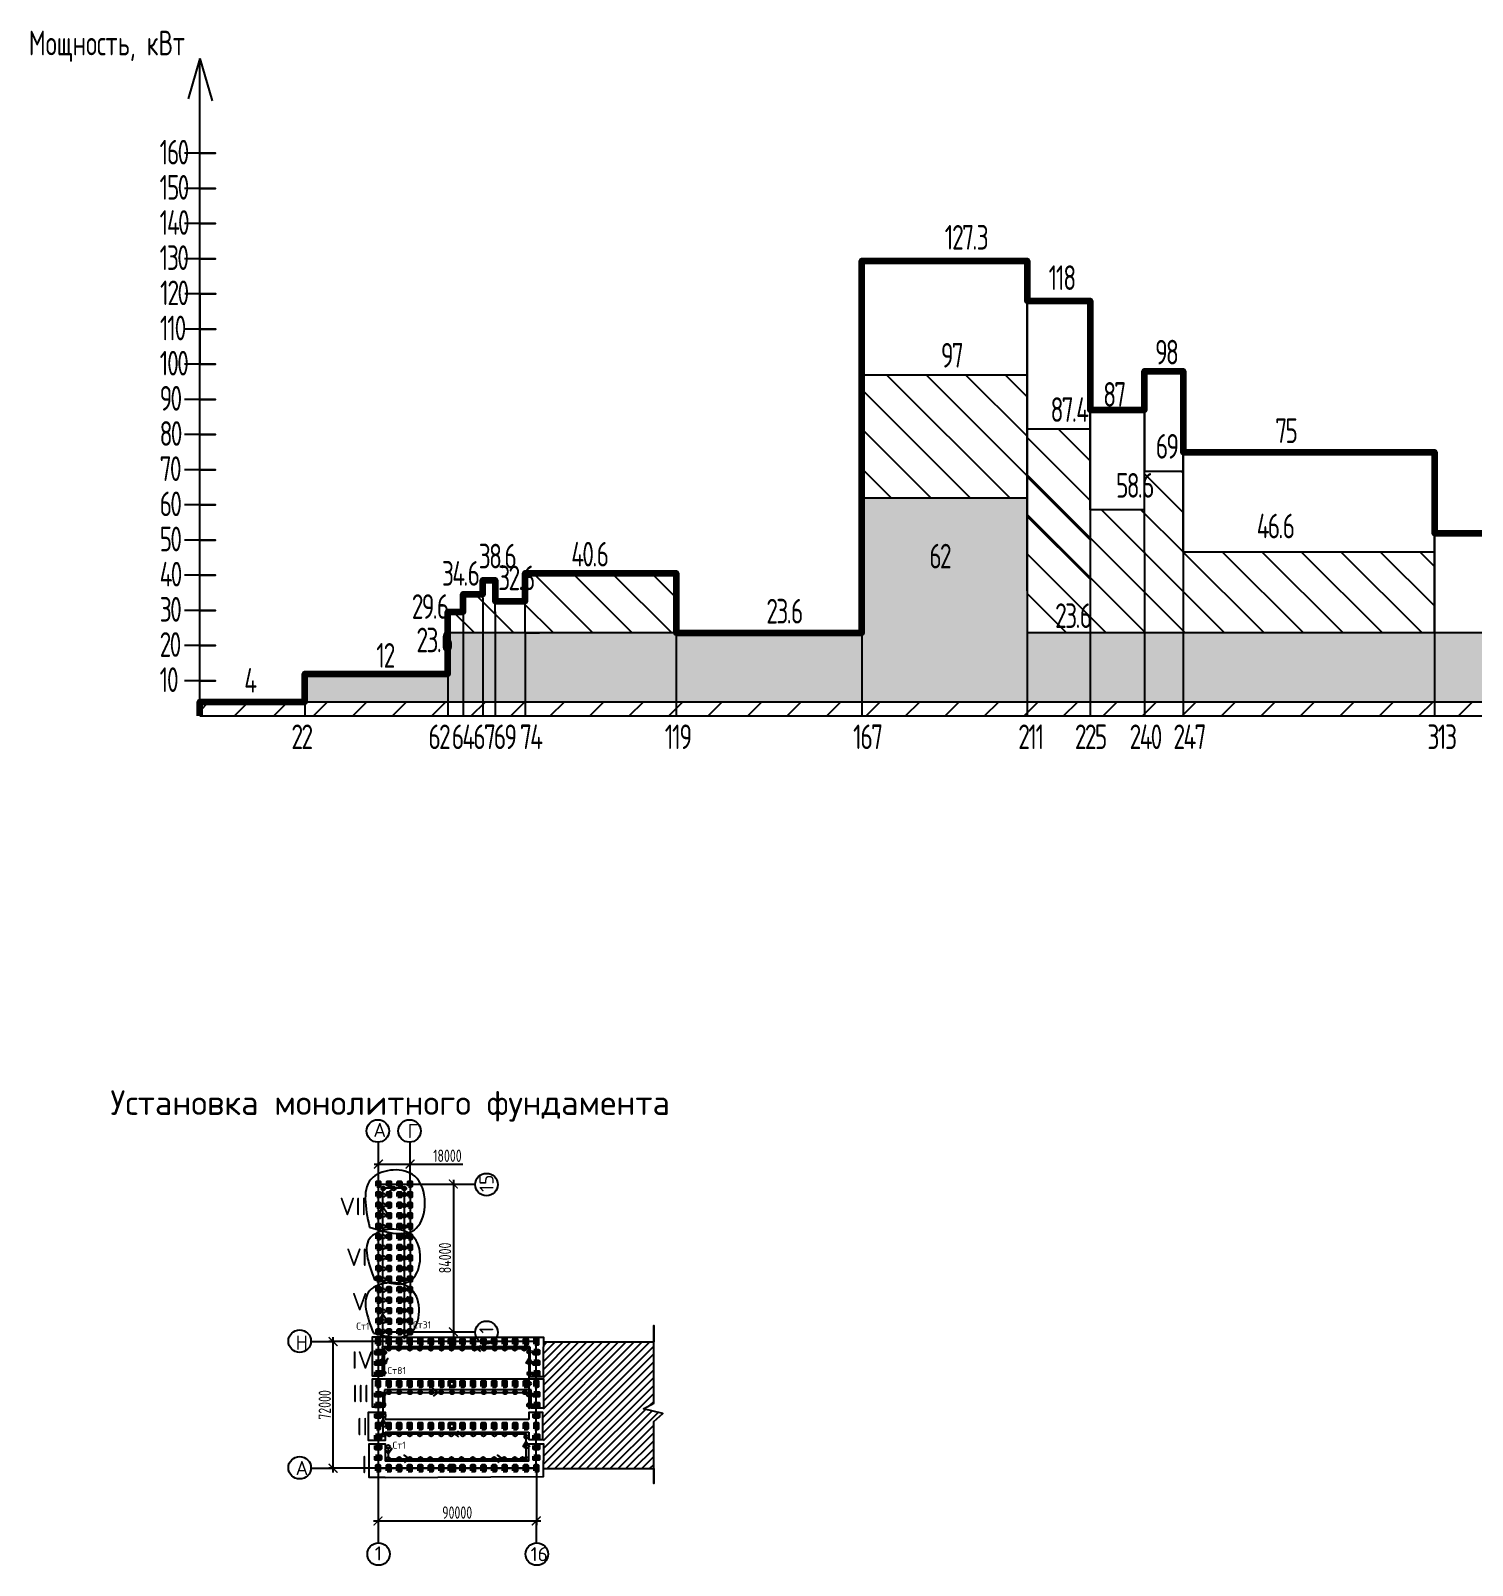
# Paper-space layout 'захватки' of a CAD drawing. Header units: millimetres. Extents: x 42 to 1165, y 6 to 801.
# Drawn here: x 448.1 to 857.9, y 355.8 to 792.1 of the extents above; entities that cross this region are included whole.
import ezdxf

# ---------------------------------------------------------------- set-up
doc = ezdxf.new("R2010")
doc.units = ezdxf.units.MM
doc.header["$LTSCALE"] = 0.5
doc.layers.add('размеры', color=7, linetype='Continuous')
doc.layers.add('тонкие', color=7, linetype='Continuous')
doc.layers.add('ТОЛСТЫЕ', color=1, linetype='Continuous', lineweight=50)
doc.layers.add('ТОНКИЕе', color=7, linetype='Continuous', lineweight=25)
doc.styles.add('Наклонный', font='isocpeur.ttf', dxfattribs={"width": 0.7, "height": 3.5})
doc.styles.add('Наклонный 5', font='isocpeur.ttf', dxfattribs={"height": 7})
doc.dimstyles.new('СТРОИТЕЛЬНЫЙ', dxfattribs={"dimtxt": 3.5, "dimasz": 2.5, "dimexe": 1.25, "dimexo": 0.625, "dimtad": 1, "dimdec": 0, "dimlfac": 500, "dimdsep": 46, "dimtxsty": 'Наклонный', "dimblk1": 'ARCHTICK', "dimblk2": 'ARCHTICK', "dimsah": 1, "dimcen": 0, "dimdle": 1.25, "dimadec": 0, "dimazin": 0, "dimtfac": 0.75, "dimtdec": 0, "dimtmove": 0, "dimatfit": 3, "dimldrblk": 'ARCHTICK', "dimfxl": 1, "dimtolj": 1, "dimtzin": 0, "dimarcsym": 0})

# ---------------------------------------------------------------- blocks, each defined once
blk = doc.blocks.new('_ArchTick')
at = {"color": 0, "linetype": 'ByBlock', "const_width": 0.15}
blk.add_lwpolyline([(-0.5, -0.5), (0.5, 0.5)], dxfattribs=at)
blk = doc.blocks.new('*D772')
at = {"layer": 'Defpoints', "color": 0}
for p in [(546.82, 383.35), (591.82, 383.35), (591.82, 368.37)]:
    blk.add_point(p, dxfattribs=at)
at = {"layer": 'размеры', "color": 0, "lineweight": -2}
for p, q in [((546.82, 382.72), (546.82, 367.12)), ((591.82, 382.72), (591.82, 367.12)), ((545.57, 368.37), (593.07, 368.37))]:
    blk.add_line(p, q, dxfattribs=at)
at = {"layer": 'размеры', "color": 0, "lineweight": -2, "xscale": 2.5, "yscale": 2.5, "zscale": 2.5, "rotation": 180}
blk.add_blockref('_ArchTick', (546.82, 368.37), dxfattribs=at)
at = {"layer": 'размеры', "color": 0, "lineweight": -2, "xscale": 2.5, "yscale": 2.5, "zscale": 2.5}
blk.add_blockref('_ArchTick', (591.82, 368.37), dxfattribs=at)
at = {"layer": 'размеры', "color": 0, "insert": (569.32, 370.75), "char_height": 3.5, "attachment_point": 5, "style": 'Наклонный'}
blk.add_mtext('\\A1;90000', dxfattribs=at)
blk = doc.blocks.new('*D774')
at = {"layer": 'Defpoints', "color": 0}
for p in [(555.92, 469.83), (546.92, 464.15), (555.92, 464.15)]:
    blk.add_point(p, dxfattribs=at)
at = {"layer": 'размеры', "color": 0, "lineweight": -2}
for p, q in [((545.67, 469.83), (555.92, 469.83)), ((546.92, 464.77), (546.92, 471.08)), ((555.92, 464.77), (555.92, 471.08)), ((555.92, 469.83), (570.97, 469.83))]:
    blk.add_line(p, q, dxfattribs=at)
at = {"layer": 'размеры', "color": 0, "lineweight": -2, "xscale": 2.5, "yscale": 2.5, "zscale": 2.5, "rotation": 180}
blk.add_blockref('_ArchTick', (546.92, 469.83), dxfattribs=at)
at = {"layer": 'размеры', "color": 0, "lineweight": -2, "xscale": 2.5, "yscale": 2.5, "zscale": 2.5}
blk.add_blockref('_ArchTick', (555.92, 469.83), dxfattribs=at)
at = {"layer": 'размеры', "color": 0, "insert": (566.54, 472.2), "char_height": 3.5, "attachment_point": 5, "style": 'Наклонный'}
blk.add_mtext('\\A1;18000', dxfattribs=at)
blk = doc.blocks.new('*D776')
at = {"layer": 'Defpoints', "color": 0}
for p in [(555.92, 464.15), (555.92, 422.15), (568.23, 422.15)]:
    blk.add_point(p, dxfattribs=at)
at = {"layer": 'размеры', "color": 0, "lineweight": -2}
for p, q in [((556.54, 464.15), (569.48, 464.15)), ((568.23, 465.4), (568.23, 420.9)), ((556.54, 422.15), (569.48, 422.15))]:
    blk.add_line(p, q, dxfattribs=at)
at = {"layer": 'размеры', "color": 0, "lineweight": -2, "xscale": 2.5, "yscale": 2.5, "zscale": 2.5}
for p, rotation in [((568.23, 464.15), 90), ((568.23, 422.15), 270)]:
    blk.add_blockref('_ArchTick', p, dxfattribs=dict(at, rotation=rotation))
at = {"layer": 'размеры', "color": 0, "insert": (565.86, 443.15), "char_height": 3.5, "attachment_point": 5, "rotation": 90, "style": 'Наклонный'}
blk.add_mtext('\\A1;84000', dxfattribs=at)
blk = doc.blocks.new('*D777')
at = {"layer": 'Defpoints', "color": 0}
for p in [(534.05, 419.35), (591.86, 419.35), (591.86, 383.35)]:
    blk.add_point(p, dxfattribs=at)
at = {"layer": 'размеры', "color": 0, "lineweight": -2}
for p, q in [((591.23, 419.35), (532.8, 419.35)), ((534.05, 382.1), (534.05, 420.6)), ((591.23, 383.35), (532.8, 383.35))]:
    blk.add_line(p, q, dxfattribs=at)
at = {"layer": 'размеры', "color": 0, "lineweight": -2, "xscale": 2.5, "yscale": 2.5, "zscale": 2.5}
for p, rotation in [((534.05, 419.35), 90), ((534.05, 383.35), 270)]:
    blk.add_blockref('_ArchTick', p, dxfattribs=dict(at, rotation=rotation))
at = {"layer": 'размеры', "color": 0, "insert": (531.67, 401.35), "char_height": 3.5, "attachment_point": 5, "rotation": 90, "style": 'Наклонный'}
blk.add_mtext('\\A1;72000', dxfattribs=at)

psp = doc.layouts.new('захватки')

# ---------------------------------------------------------------- hatches: boundary and pattern name
at = {"layer": 'тонкие', "transparency": 33554687}
h = psp.add_hatch(dxfattribs=at)
h.set_pattern_fill('ACAD_ISO07W100')
h.set_pattern_definition([(0, (316.1623, -7.899), (0, 5), [0.5, -3])])
h.paths.add_polyline_path([(879.0402, 609.2615), (879.0402, 620.8615), (731.3389, 620.8615), (731.3389, 659.2615), (684.3402, 659.2615), (684.3402, 620.8615), (566.6887, 620.8615), (566.6887, 609.2615), (525.9887, 609.2615), (525.9887, 601.2615), (1146.1762, 601.2615), (1146.1762, 609.2615)])
h = psp.add_hatch(dxfattribs=at)
h.set_pattern_fill('ANSI31', scale=2.5)
h.set_pattern_definition([(45, (316.162, -7.899), (-5.61266, 5.61266), [])])
h.paths.add_polyline_path([(1146.1762, 601.2615), (496.1389, 601.2615), (496.1389, 597.2615), (1146.1762, 597.2615)])
h = psp.add_hatch(dxfattribs=at)
h.set_pattern_fill('ANSI31', scale=0.5)
h.set_pattern_definition([(45, (204.547, -170.926), (-1.122532, 1.122532), [])])
h.paths.add_polyline_path([(625.1799, 419.2689), (624.9421, 419.2689), (593.8371, 419.2689), (593.8371, 383.2689), (625.1799, 383.2689), (625.1799, 396.6273), (627.7368, 398.881), (622.3307, 400.2773), (625.1799, 401.8266)])

# ---------------------------------------------------------------- linework, layer by layer
at = {"layer": 'ТОЛСТЫЕ', "color": 0, "lineweight": 90}
psp.add_lwpolyline([(496.1389, 597.2615), (496.1389, 601.2615), (525.9887, 601.2615), (525.9887, 609.2615), (566.6887, 609.2615), (566.6887, 626.8615), (571.0402, 626.8615), (571.0402, 631.8615), (576.5887, 631.8615), (576.5887, 635.8615), (580.1389, 635.8615), (580.1389, 630.8615), (580.1389, 629.8615), (588.6887, 629.8615), (588.6402, 637.8615), (631.5402, 637.8615), (631.5402, 620.8615), (684.3402, 620.8615), (684.3402, 726.6615), (731.3389, 726.6615), (731.3389, 715.2615), (749.2402, 715.2615), (749.2402, 684.2615), (764.6955, 684.2615), (764.6955, 695.2615), (775.6955, 695.2615), (775.6955, 672.2615), (847.1402, 672.2615), (847.1402, 649.2615), (879.0402, 649.2615)], dxfattribs=at)
at = {"layer": 'ТОЛСТЫЕ', "color": 0}
for points in [[(546.4694, 463.5987), (546.4694, 464.6987), (547.3694, 464.6987), (547.3694, 463.5987), (546.4694, 463.5987)], [(549.4694, 463.5987), (549.4694, 464.6987), (550.3694, 464.6987), (550.3694, 463.5987), (549.4694, 463.5987)], [(552.4694, 463.5987), (552.4694, 464.6987), (553.3694, 464.6987), (553.3694, 463.5987), (552.4694, 463.5987)], [(555.4694, 463.5987), (555.4694, 464.6987), (556.3694, 464.6987), (556.3694, 463.5987), (555.4694, 463.5987)], [(546.4694, 460.5987), (546.4694, 461.6987), (547.3694, 461.6987), (547.3694, 460.5987), (546.4694, 460.5987)], [(546.4694, 457.5987), (546.4694, 458.6987), (547.3694, 458.6987), (547.3694, 457.5987), (546.4694, 457.5987)], [(549.4694, 460.5987), (549.4694, 461.6987), (550.3694, 461.6987), (550.3694, 460.5987), (549.4694, 460.5987)], [(549.4694, 457.5987), (549.4694, 458.6987), (550.3694, 458.6987), (550.3694, 457.5987), (549.4694, 457.5987)], [(552.4694, 460.5987), (552.4694, 461.6987), (553.3694, 461.6987), (553.3694, 460.5987), (552.4694, 460.5987)], [(552.4694, 457.5987), (552.4694, 458.6987), (553.3694, 458.6987), (553.3694, 457.5987), (552.4694, 457.5987)], [(555.4694, 460.5987), (555.4694, 461.6987), (556.3694, 461.6987), (556.3694, 460.5987), (555.4694, 460.5987)], [(555.4694, 457.5987), (555.4694, 458.6987), (556.3694, 458.6987), (556.3694, 457.5987), (555.4694, 457.5987)], [(546.4694, 454.5987), (546.4694, 455.6987), (547.3694, 455.6987), (547.3694, 454.5987), (546.4694, 454.5987)], [(549.4694, 454.5987), (549.4694, 455.6987), (550.3694, 455.6987), (550.3694, 454.5987), (549.4694, 454.5987)], [(552.4694, 454.5987), (552.4694, 455.6987), (553.3694, 455.6987), (553.3694, 454.5987), (552.4694, 454.5987)], [(555.4694, 454.5987), (555.4694, 455.6987), (556.3694, 455.6987), (556.3694, 454.5987), (555.4694, 454.5987)], [(546.4694, 451.5987), (546.4694, 452.6987), (547.3694, 452.6987), (547.3694, 451.5987), (546.4694, 451.5987)], [(546.4694, 448.5987), (546.4694, 449.6987), (547.3694, 449.6987), (547.3694, 448.5987), (546.4694, 448.5987)], [(549.4694, 451.5987), (549.4694, 452.6987), (550.3694, 452.6987), (550.3694, 451.5987), (549.4694, 451.5987)], [(549.4694, 448.5987), (549.4694, 449.6987), (550.3694, 449.6987), (550.3694, 448.5987), (549.4694, 448.5987)], [(552.4694, 451.5987), (552.4694, 452.6987), (553.3694, 452.6987), (553.3694, 451.5987), (552.4694, 451.5987)], [(552.4694, 448.5987), (552.4694, 449.6987), (553.3694, 449.6987), (553.3694, 448.5987), (552.4694, 448.5987)], [(555.4694, 451.5987), (555.4694, 452.6987), (556.3694, 452.6987), (556.3694, 451.5987), (555.4694, 451.5987)], [(555.4694, 448.5987), (555.4694, 449.6987), (556.3694, 449.6987), (556.3694, 448.5987), (555.4694, 448.5987)], [(546.4694, 445.5987), (546.4694, 446.6987), (547.3694, 446.6987), (547.3694, 445.5987), (546.4694, 445.5987)], [(549.4694, 445.5987), (549.4694, 446.6987), (550.3694, 446.6987), (550.3694, 445.5987), (549.4694, 445.5987)], [(552.4694, 445.5987), (552.4694, 446.6987), (553.3694, 446.6987), (553.3694, 445.5987), (552.4694, 445.5987)], [(555.4694, 445.5987), (555.4694, 446.6987), (556.3694, 446.6987), (556.3694, 445.5987), (555.4694, 445.5987)], [(546.4694, 442.5987), (546.4694, 443.6987), (547.3694, 443.6987), (547.3694, 442.5987), (546.4694, 442.5987)], [(549.4694, 442.5987), (549.4694, 443.6987), (550.3694, 443.6987), (550.3694, 442.5987), (549.4694, 442.5987)], [(552.4694, 442.5987), (552.4694, 443.6987), (553.3694, 443.6987), (553.3694, 442.5987), (552.4694, 442.5987)], [(555.4694, 442.5987), (555.4694, 443.6987), (556.3694, 443.6987), (556.3694, 442.5987), (555.4694, 442.5987)], [(546.4694, 439.5987), (546.4694, 440.6987), (547.3694, 440.6987), (547.3694, 439.5987), (546.4694, 439.5987)], [(546.4694, 436.5987), (546.4694, 437.6987), (547.3694, 437.6987), (547.3694, 436.5987), (546.4694, 436.5987)], [(549.4694, 439.5987), (549.4694, 440.6987), (550.3694, 440.6987), (550.3694, 439.5987), (549.4694, 439.5987)], [(549.4694, 436.5987), (549.4694, 437.6987), (550.3694, 437.6987), (550.3694, 436.5987), (549.4694, 436.5987)], [(552.4694, 439.5987), (552.4694, 440.6987), (553.3694, 440.6987), (553.3694, 439.5987), (552.4694, 439.5987)], [(552.4694, 436.5987), (552.4694, 437.6987), (553.3694, 437.6987), (553.3694, 436.5987), (552.4694, 436.5987)], [(555.4694, 439.5987), (555.4694, 440.6987), (556.3694, 440.6987), (556.3694, 439.5987), (555.4694, 439.5987)], [(555.4694, 436.5987), (555.4694, 437.6987), (556.3694, 437.6987), (556.3694, 436.5987), (555.4694, 436.5987)], [(546.4694, 433.5987), (546.4694, 434.6987), (547.3694, 434.6987), (547.3694, 433.5987), (546.4694, 433.5987)], [(549.4694, 433.5987), (549.4694, 434.6987), (550.3694, 434.6987), (550.3694, 433.5987), (549.4694, 433.5987)], [(552.4694, 433.5987), (552.4694, 434.6987), (553.3694, 434.6987), (553.3694, 433.5987), (552.4694, 433.5987)], [(555.4694, 433.5987), (555.4694, 434.6987), (556.3694, 434.6987), (556.3694, 433.5987), (555.4694, 433.5987)], [(546.4694, 430.5987), (546.4694, 431.6987), (547.3694, 431.6987), (547.3694, 430.5987), (546.4694, 430.5987)], [(546.4694, 427.5987), (546.4694, 428.6987), (547.3694, 428.6987), (547.3694, 427.5987), (546.4694, 427.5987)], [(549.4694, 430.5987), (549.4694, 431.6987), (550.3694, 431.6987), (550.3694, 430.5987), (549.4694, 430.5987)], [(549.4694, 427.5987), (549.4694, 428.6987), (550.3694, 428.6987), (550.3694, 427.5987), (549.4694, 427.5987)], [(552.4694, 430.5987), (552.4694, 431.6987), (553.3694, 431.6987), (553.3694, 430.5987), (552.4694, 430.5987)], [(552.4694, 427.5987), (552.4694, 428.6987), (553.3694, 428.6987), (553.3694, 427.5987), (552.4694, 427.5987)], [(555.4694, 430.5987), (555.4694, 431.6987), (556.3694, 431.6987), (556.3694, 430.5987), (555.4694, 430.5987)], [(555.4694, 427.5987), (555.4694, 428.6987), (556.3694, 428.6987), (556.3694, 427.5987), (555.4694, 427.5987)], [(546.4694, 424.5987), (546.4694, 425.6987), (547.3694, 425.6987), (547.3694, 424.5987), (546.4694, 424.5987)], [(546.4694, 424.5987), (546.4694, 425.6987), (547.3694, 425.6987), (547.3694, 424.5987), (546.4694, 424.5987)], [(549.4694, 424.5987), (549.4694, 425.6987), (550.3694, 425.6987), (550.3694, 424.5987), (549.4694, 424.5987)], [(549.4694, 424.5987), (549.4694, 425.6987), (550.3694, 425.6987), (550.3694, 424.5987), (549.4694, 424.5987)], [(552.4694, 424.5987), (552.4694, 425.6987), (553.3694, 425.6987), (553.3694, 424.5987), (552.4694, 424.5987)], [(552.4694, 424.5987), (552.4694, 425.6987), (553.3694, 425.6987), (553.3694, 424.5987), (552.4694, 424.5987)], [(555.4694, 424.5987), (555.4694, 425.6987), (556.3694, 425.6987), (556.3694, 424.5987), (555.4694, 424.5987)], [(555.4694, 424.5987), (555.4694, 425.6987), (556.3694, 425.6987), (556.3694, 424.5987), (555.4694, 424.5987)], [(546.3694, 418.5957), (546.3694, 420.0957), (547.2694, 420.0957), (547.2694, 418.5957), (546.3694, 418.5957)], [(546.4694, 421.5987), (546.4694, 422.6987), (547.3694, 422.6987), (547.3694, 421.5987), (546.4694, 421.5987)], [(549.3694, 418.5957), (549.3694, 420.0957), (550.2694, 420.0957), (550.2694, 418.5957), (549.3694, 418.5957)], [(549.4694, 421.5987), (549.4694, 422.6987), (550.3694, 422.6987), (550.3694, 421.5987), (549.4694, 421.5987)], [(552.3694, 418.5957), (552.3694, 420.0957), (553.2694, 420.0957), (553.2694, 418.5957), (552.3694, 418.5957)], [(552.4694, 421.5987), (552.4694, 422.6987), (553.3694, 422.6987), (553.3694, 421.5987), (552.4694, 421.5987)], [(555.3694, 418.5957), (555.3694, 420.0957), (556.2694, 420.0957), (556.2694, 418.5957), (555.3694, 418.5957)], [(555.4694, 421.5987), (555.4694, 422.6987), (556.3694, 422.6987), (556.3694, 421.5987), (555.4694, 421.5987)], [(558.3694, 418.5957), (558.3694, 420.0957), (559.2694, 420.0957), (559.2694, 418.5957), (558.3694, 418.5957)], [(561.3694, 418.5957), (561.3694, 420.0957), (562.2694, 420.0957), (562.2694, 418.5957), (561.3694, 418.5957)], [(564.3694, 418.5957), (564.3694, 420.0957), (565.2694, 420.0957), (565.2694, 418.5957), (564.3694, 418.5957)], [(567.0694, 418.5957), (567.0694, 420.0957), (568.5694, 420.0957), (568.5694, 418.5957), (567.0694, 418.5957)], [(570.3694, 418.5957), (570.3694, 420.0957), (571.2694, 420.0957), (571.2694, 418.5957), (570.3694, 418.5957)], [(573.3694, 418.5957), (573.3694, 420.0957), (574.2694, 420.0957), (574.2694, 418.5957), (573.3694, 418.5957)], [(576.3694, 418.5957), (576.3694, 420.0957), (577.2694, 420.0957), (577.2694, 418.5957), (576.3694, 418.5957)], [(579.3694, 418.5957), (579.3694, 420.0957), (580.2694, 420.0957), (580.2694, 418.5957), (579.3694, 418.5957)], [(582.3694, 418.5957), (582.3694, 420.0957), (583.2694, 420.0957), (583.2694, 418.5957), (582.3694, 418.5957)], [(585.3694, 418.5957), (585.3694, 420.0957), (586.2694, 420.0957), (586.2694, 418.5957), (585.3694, 418.5957)], [(588.3694, 418.5957), (588.3694, 420.0957), (589.2694, 420.0957), (589.2694, 418.5957), (588.3694, 418.5957)], [(591.3694, 418.5957), (591.3694, 420.0957), (592.2694, 420.0957), (592.2694, 418.5957), (591.3694, 418.5957)], [(546.0694, 416.7957), (547.5694, 416.7957), (547.5694, 415.8957), (546.0694, 415.8957), (546.0694, 416.7957)], [(591.0694, 416.7957), (592.5694, 416.7957), (592.5694, 415.8957), (591.0694, 415.8957), (591.0694, 416.7957)], [(546.0694, 413.7957), (547.5694, 413.7957), (547.5694, 412.8957), (546.0694, 412.8957), (546.0694, 413.7957)], [(546.0694, 410.7957), (547.5694, 410.7957), (547.5694, 409.8957), (546.0694, 409.8957), (546.0694, 410.7957)], [(591.0694, 413.7957), (592.5694, 413.7957), (592.5694, 412.8957), (591.0694, 412.8957), (591.0694, 413.7957)], [(591.0694, 410.7957), (592.5694, 410.7957), (592.5694, 409.8957), (591.0694, 409.8957), (591.0694, 410.7957)], [(546.3694, 406.5957), (546.3694, 408.0957), (547.2694, 408.0957), (547.2694, 406.5957), (546.3694, 406.5957)], [(549.3694, 406.5957), (549.3694, 408.0957), (550.2694, 408.0957), (550.2694, 406.5957), (549.3694, 406.5957)], [(552.3694, 406.5957), (552.3694, 408.0957), (553.2694, 408.0957), (553.2694, 406.5957), (552.3694, 406.5957)], [(555.3694, 406.5957), (555.3694, 408.0957), (556.2694, 408.0957), (556.2694, 406.5957), (555.3694, 406.5957)], [(558.3694, 406.5957), (558.3694, 408.0957), (559.2694, 408.0957), (559.2694, 406.5957), (558.3694, 406.5957)], [(561.3694, 406.5957), (561.3694, 408.0957), (562.2694, 408.0957), (562.2694, 406.5957), (561.3694, 406.5957)], [(564.3694, 406.5957), (564.3694, 408.0957), (565.2694, 408.0957), (565.2694, 406.5957), (564.3694, 406.5957)], [(567.0694, 406.5957), (567.0694, 408.0957), (568.5694, 408.0957), (568.5694, 406.5957), (567.0694, 406.5957)], [(570.3694, 406.5957), (570.3694, 408.0957), (571.2694, 408.0957), (571.2694, 406.5957), (570.3694, 406.5957)], [(573.3694, 406.5957), (573.3694, 408.0957), (574.2694, 408.0957), (574.2694, 406.5957), (573.3694, 406.5957)], [(576.3694, 406.5957), (576.3694, 408.0957), (577.2694, 408.0957), (577.2694, 406.5957), (576.3694, 406.5957)], [(579.3694, 406.5957), (579.3694, 408.0957), (580.2694, 408.0957), (580.2694, 406.5957), (579.3694, 406.5957)], [(582.3694, 406.5957), (582.3694, 408.0957), (583.2694, 408.0957), (583.2694, 406.5957), (582.3694, 406.5957)], [(585.3694, 406.5957), (585.3694, 408.0957), (586.2694, 408.0957), (586.2694, 406.5957), (585.3694, 406.5957)], [(588.3694, 406.5957), (588.3694, 408.0957), (589.2694, 408.0957), (589.2694, 406.5957), (588.3694, 406.5957)], [(591.3694, 406.5957), (591.3694, 408.0957), (592.2694, 408.0957), (592.2694, 406.5957), (591.3694, 406.5957)], [(546.0694, 404.7957), (547.5694, 404.7957), (547.5694, 403.8957), (546.0694, 403.8957), (546.0694, 404.7957)], [(546.0694, 401.7957), (547.5694, 401.7957), (547.5694, 400.8957), (546.0694, 400.8957), (546.0694, 401.7957)], [(591.0694, 404.7957), (592.5694, 404.7957), (592.5694, 403.8957), (591.0694, 403.8957), (591.0694, 404.7957)], [(591.0694, 401.7957), (592.5694, 401.7957), (592.5694, 400.8957), (591.0694, 400.8957), (591.0694, 401.7957)], [(546.0694, 398.7957), (547.5694, 398.7957), (547.5694, 397.8957), (546.0694, 397.8957), (546.0694, 398.7957)], [(591.0694, 398.7957), (592.5694, 398.7957), (592.5694, 397.8957), (591.0694, 397.8957), (591.0694, 398.7957)], [(546.0694, 392.7957), (547.5694, 392.7957), (547.5694, 391.8957), (546.0694, 391.8957), (546.0694, 392.7957)], [(546.3694, 394.5957), (546.3694, 396.0957), (547.2694, 396.0957), (547.2694, 394.5957), (546.3694, 394.5957)], [(549.3694, 394.5957), (549.3694, 396.0957), (550.2694, 396.0957), (550.2694, 394.5957), (549.3694, 394.5957)], [(552.3694, 394.5957), (552.3694, 396.0957), (553.2694, 396.0957), (553.2694, 394.5957), (552.3694, 394.5957)], [(555.3694, 394.5957), (555.3694, 396.0957), (556.2694, 396.0957), (556.2694, 394.5957), (555.3694, 394.5957)], [(558.3694, 394.5957), (558.3694, 396.0957), (559.2694, 396.0957), (559.2694, 394.5957), (558.3694, 394.5957)], [(561.3694, 394.5957), (561.3694, 396.0957), (562.2694, 396.0957), (562.2694, 394.5957), (561.3694, 394.5957)], [(564.3694, 394.5957), (564.3694, 396.0957), (565.2694, 396.0957), (565.2694, 394.5957), (564.3694, 394.5957)], [(567.0694, 394.5957), (567.0694, 396.0957), (568.5694, 396.0957), (568.5694, 394.5957), (567.0694, 394.5957)], [(570.3694, 394.5957), (570.3694, 396.0957), (571.2694, 396.0957), (571.2694, 394.5957), (570.3694, 394.5957)], [(573.3694, 394.5957), (573.3694, 396.0957), (574.2694, 396.0957), (574.2694, 394.5957), (573.3694, 394.5957)], [(576.3694, 394.5957), (576.3694, 396.0957), (577.2694, 396.0957), (577.2694, 394.5957), (576.3694, 394.5957)], [(579.3694, 394.5957), (579.3694, 396.0957), (580.2694, 396.0957), (580.2694, 394.5957), (579.3694, 394.5957)], [(582.3694, 394.5957), (582.3694, 396.0957), (583.2694, 396.0957), (583.2694, 394.5957), (582.3694, 394.5957)], [(585.3694, 394.5957), (585.3694, 396.0957), (586.2694, 396.0957), (586.2694, 394.5957), (585.3694, 394.5957)], [(588.3694, 394.5957), (588.3694, 396.0957), (589.2694, 396.0957), (589.2694, 394.5957), (588.3694, 394.5957)], [(591.0694, 392.7957), (592.5694, 392.7957), (592.5694, 391.8957), (591.0694, 391.8957), (591.0694, 392.7957)], [(591.3694, 394.5957), (591.3694, 396.0957), (592.2694, 396.0957), (592.2694, 394.5957), (591.3694, 394.5957)], [(546.0694, 389.7957), (547.5694, 389.7957), (547.5694, 388.8957), (546.0694, 388.8957), (546.0694, 389.7957)], [(591.0694, 389.7957), (592.5694, 389.7957), (592.5694, 388.8957), (591.0694, 388.8957), (591.0694, 389.7957)], [(546.0694, 386.7957), (547.5694, 386.7957), (547.5694, 385.8957), (546.0694, 385.8957), (546.0694, 386.7957)], [(546.3694, 382.5957), (546.3694, 384.0957), (547.2694, 384.0957), (547.2694, 382.5957), (546.3694, 382.5957)], [(549.3694, 382.5957), (549.3694, 384.0957), (550.2694, 384.0957), (550.2694, 382.5957), (549.3694, 382.5957)], [(552.3694, 382.5957), (552.3694, 384.0957), (553.2694, 384.0957), (553.2694, 382.5957), (552.3694, 382.5957)], [(555.3694, 382.5957), (555.3694, 384.0957), (556.2694, 384.0957), (556.2694, 382.5957), (555.3694, 382.5957)], [(558.3694, 382.5957), (558.3694, 384.0957), (559.2694, 384.0957), (559.2694, 382.5957), (558.3694, 382.5957)], [(561.3694, 382.5957), (561.3694, 384.0957), (562.2694, 384.0957), (562.2694, 382.5957), (561.3694, 382.5957)], [(564.3694, 382.5957), (564.3694, 384.0957), (565.2694, 384.0957), (565.2694, 382.5957), (564.3694, 382.5957)], [(567.0694, 382.5957), (567.0694, 384.0957), (568.5694, 384.0957), (568.5694, 382.5957), (567.0694, 382.5957)], [(570.3694, 382.5957), (570.3694, 384.0957), (571.2694, 384.0957), (571.2694, 382.5957), (570.3694, 382.5957)], [(573.3694, 382.5957), (573.3694, 384.0957), (574.2694, 384.0957), (574.2694, 382.5957), (573.3694, 382.5957)], [(576.3694, 382.5957), (576.3694, 384.0957), (577.2694, 384.0957), (577.2694, 382.5957), (576.3694, 382.5957)], [(579.3694, 382.5957), (579.3694, 384.0957), (580.2694, 384.0957), (580.2694, 382.5957), (579.3694, 382.5957)], [(582.3694, 382.5957), (582.3694, 384.0957), (583.2694, 384.0957), (583.2694, 382.5957), (582.3694, 382.5957)], [(585.3694, 382.5957), (585.3694, 384.0957), (586.2694, 384.0957), (586.2694, 382.5957), (585.3694, 382.5957)], [(588.3694, 382.5957), (588.3694, 384.0957), (589.2694, 384.0957), (589.2694, 382.5957), (588.3694, 382.5957)], [(591.0694, 386.7957), (592.5694, 386.7957), (592.5694, 385.8957), (591.0694, 385.8957), (591.0694, 386.7957)], [(591.3694, 382.5957), (591.3694, 384.0957), (592.2694, 384.0957), (592.2694, 382.5957), (591.3694, 382.5957)]]:
    psp.add_lwpolyline(points, dxfattribs=at)
at = {"layer": 'тонкие', "color": 7, "linetype": 'Continuous', "transparency": 33554687}
for p, q in [((726.3872, 659.2615), (691.3872, 694.2615)), ((731.3389, 665.5351), (702.6125, 694.2615)), ((731.3389, 676.7604), (713.8378, 694.2615)), ((731.3389, 687.9857), (725.0631, 694.2615)), ((715.1618, 659.2615), (684.3402, 690.0831)), ((703.9365, 659.2615), (684.3402, 678.8578)), ((749.2402, 658.5552), (731.3389, 676.4565)), ((749.2402, 669.7806), (740.1593, 678.8615)), ((692.7112, 659.2615), (684.3402, 667.6325)), ((776.258, 620.8615), (731.3389, 665.7806)), ((749.2402, 647.3299), (731.3389, 665.2312)), ((775.6955, 655.1), (764.6955, 666.1)), ((775.6955, 666.3253), (775.1593, 666.8615)), ((765.0327, 620.8615), (731.3389, 654.5553)), ((787.4833, 620.8615), (752.4833, 655.8615)), ((775.6955, 643.8746), (763.7086, 655.8615)), ((749.2402, 636.1046), (731.3389, 654.0059)), ((753.8074, 620.8615), (731.3389, 643.3299)), ((798.7086, 620.8615), (775.7086, 643.8615)), ((809.934, 620.8615), (786.934, 643.8615)), ((821.1593, 620.8615), (798.1593, 643.8615)), ((832.3846, 620.8615), (809.3846, 643.8615)), ((843.6099, 620.8615), (820.6099, 643.8615)), ((847.1402, 628.5565), (831.8352, 643.8615)), ((847.1402, 639.7818), (843.0606, 643.8615)), ((607.8782, 620.8615), (590.8782, 637.8615)), ((619.1035, 620.8615), (602.1035, 637.8615)), ((630.3288, 620.8615), (613.3288, 637.8615)), ((631.5402, 630.8754), (624.5541, 637.8615)), ((580.1389, 626.1501), (574.4275, 631.8615)), ((588.6402, 628.8742), (587.6529, 629.8615)), ((596.6529, 620.8615), (588.6887, 628.8257)), ((742.582, 620.8615), (731.3389, 632.1046)), ((574.2022, 620.8615), (568.2022, 626.8615)), ((585.4275, 620.8615), (580.1389, 626.1501)), ((731.3567, 620.8615), (731.3389, 620.8793))]:
    psp.add_line(p, q, dxfattribs=at)
at = {"layer": 'ТОНКИЕе'}
for p, q in [((684.3402, 722.6615), (684.3402, 726.6615)), ((684.3402, 726.6615), (731.3389, 726.6615)), ((731.3389, 726.6615), (731.3389, 722.6615)), ((684.3402, 694.2615), (684.3402, 722.6615)), ((731.3389, 722.6615), (731.3389, 694.2615)), ((684.3402, 671.2615), (684.3402, 694.2615)), ((684.3402, 694.2615), (731.3389, 694.2615)), ((731.3389, 694.2615), (731.3389, 671.2615)), ((684.3402, 659.2615), (684.3402, 671.2615)), ((731.3389, 671.2615), (731.3389, 659.2615)), ((684.3402, 636.2615), (684.3402, 659.2615)), ((731.3389, 659.2615), (731.3389, 636.2615))]:
    psp.add_line(p, q, dxfattribs=at)
for points in [[(496.1389, 784.2253), (492.8326, 772.6873)], [(496.1389, 597.2615), (496.1389, 784.2253)], [(496.1389, 784.2253), (499.6556, 772.1463)], [(496.1389, 747.2615), (496.1389, 757.2615), (500.6082, 757.2615), (491.7635, 757.2615)], [(496.1389, 737.2615), (496.1389, 747.2615), (500.6082, 747.2615), (491.7635, 747.2615)], [(496.1389, 727.2615), (496.1389, 737.2615), (500.6082, 737.2615), (491.7635, 737.2615)], [(496.1389, 717.2615), (496.1389, 727.2615), (500.6082, 727.2615), (491.7635, 727.2615)], [(496.2797, 707.2615), (496.2797, 717.2615), (500.7491, 717.2615), (491.9043, 717.2615)], [(731.3389, 707.2615), (731.3389, 715.2615), (749.2402, 715.2615), (749.2402, 715.2615), (749.2402, 707.2615)], [(496.2328, 697.2615), (496.2328, 707.2615), (500.7021, 707.2615), (491.8573, 707.2615)], [(731.3389, 678.8615), (731.3389, 707.2615)], [(749.2402, 707.2615), (749.2402, 707.2615), (749.2402, 678.8615)], [(775.6955, 643.8615), (775.6955, 672.2615), (847.1402, 672.2615), (847.1402, 643.8615), (847.1402, 620.8615), (847.1402, 649.2615), (879.0402, 649.7615), (879.0402, 672.7615), (879.0402, 701.1615)], [(496.1859, 687.2615), (496.1859, 697.2615), (500.6552, 697.2615), (491.8104, 697.2615)], [(749.2402, 655.8615), (749.2402, 684.2615), (764.6955, 684.2615), (764.6955, 666.8615), (764.6955, 695.2615), (775.6955, 695.2615), (775.6955, 666.8615)], [(496.1389, 677.2615), (496.1389, 687.2615), (500.6082, 687.2615), (491.7635, 687.2615)], [(496.1389, 667.2615), (496.1389, 677.2615), (500.6082, 677.2615), (491.7635, 677.2615)], [(731.3389, 655.8615), (731.3389, 678.8615), (749.2402, 678.8615)], [(749.2402, 678.8615), (749.2402, 655.8615)], [(496.1389, 657.2615), (496.1389, 667.2615), (500.6082, 667.2615), (491.7635, 667.2615)], [(764.6955, 643.8615), (764.6955, 666.8615), (769.0955, 666.8615), (775.6955, 666.8615), (775.6955, 643.8615)], [(684.3402, 620.8615), (684.3402, 659.2615), (731.3389, 659.2615)], [(684.3402, 620.8615), (684.3402, 659.2615), (731.3389, 659.2615)], [(731.3389, 659.2615), (731.3389, 620.8615)], [(496.1389, 647.2615), (496.1389, 657.2615), (500.6082, 657.2615), (491.7635, 657.2615)], [(731.3389, 632.8615), (731.3389, 655.8615)], [(764.6955, 643.8615), (764.6955, 655.8615), (749.2402, 655.8615)], [(749.2402, 655.8615), (749.2402, 655.8615), (749.2402, 632.8615)], [(749.2402, 655.8615), (749.2402, 597.2615)], [(496.1389, 637.2615), (496.1389, 647.2615), (500.6082, 647.2615), (491.7635, 647.2615)], [(764.6955, 643.8615), (764.6955, 597.2615)], [(775.6955, 643.8746), (775.6955, 597.2615)], [(847.1402, 620.8615), (847.1402, 643.8615), (775.6955, 643.8615)], [(496.1389, 627.2615), (496.1389, 637.2615), (500.6082, 637.2615), (491.7635, 637.2615)], [(588.6402, 620.8615), (588.6402, 637.8615), (631.5402, 637.8615), (631.5402, 637.8615), (631.5402, 620.8615)], [(571.0402, 626.8615), (571.0402, 631.8615), (576.5887, 631.8615), (576.5887, 635.8615)], [(576.5887, 630.8615), (576.5887, 635.8615), (580.1389, 635.8615)], [(580.1389, 635.8615), (580.1389, 631.8615)], [(576.5887, 630.8615), (576.5887, 626.8615)], [(588.6887, 624.8615), (588.6887, 629.8615), (580.1389, 629.8615), (580.1389, 631.8615)], [(580.1389, 626.8615), (580.1389, 630.8615)], [(496.1859, 617.2615), (496.1859, 627.2615), (500.6552, 627.2615), (491.8104, 627.2615)], [(566.6887, 620.8615), (566.6887, 626.8615), (571.0402, 626.8615)], [(571.0402, 626.8615), (571.0402, 597.2615)], [(576.5887, 626.8615), (576.5887, 597.2615)], [(580.1389, 626.8615), (580.1389, 626.8615), (580.1389, 620.8615)], [(588.6887, 620.8615), (592.6887, 620.8615), (588.6887, 620.8615), (588.6887, 624.8615), (588.6402, 624.8615)], [(684.3402, 620.8615), (566.6887, 620.8615)], [(566.6887, 620.8615), (566.6887, 609.2615)], [(580.1389, 620.8615), (580.1389, 597.2615)], [(588.6887, 620.8615), (588.6887, 597.2615)], [(631.5402, 620.8615), (631.5402, 597.2615)], [(684.3402, 620.8615), (684.3402, 597.2615)], [(879.0402, 609.2615), (879.0402, 620.8615), (731.3389, 620.8615)], [(731.3567, 620.8615), (731.3567, 597.2615)], [(847.1402, 620.8615), (847.1402, 597.2615)], [(496.1389, 607.2615), (496.1389, 617.2615), (500.6082, 617.2615), (491.7635, 617.2615)], [(496.1389, 597.2615), (496.1389, 607.2615), (500.6082, 607.2615), (491.7635, 607.2615)], [(525.9887, 601.2615), (525.9887, 609.2615), (566.6887, 609.2615)], [(566.6887, 609.2615), (566.6887, 597.2615)], [(496.1389, 597.2615), (496.1389, 601.2615), (1146.1762, 601.2615)], [(525.9887, 601.2615), (525.9887, 597.2615)], [(496.1389, 597.2615), (1151.3389, 597.2615)]]:
    psp.add_lwpolyline(points, dxfattribs=at)
at = {"layer": 'ТОНКИЕе', "color": 0}
for points in [[(546.9194, 469.8263), (546.9194, 476.051)], [(555.9194, 469.8263), (555.9194, 476.051)], [(546.9194, 422.1487), (546.9194, 464.1487), (555.9194, 464.1487), (555.9194, 422.1487)], [(568.2339, 464.1487), (574.4586, 464.1487)], [(593.8371, 383.2689), (625.1799, 383.2689), (625.1799, 379.0482), (625.1799, 396.6273), (627.7368, 398.881), (622.3307, 400.2773), (625.1799, 401.8266), (625.1799, 423.909), (625.1799, 419.2689), (624.9421, 419.2689)], [(527.8213, 419.3457), (534.0461, 419.3457)], [(548.13, 420.6202), (545.1736, 420.6202), (545.1736, 409.5802), (548.13, 409.5802), (548.13, 417.9177)], [(546.8194, 383.3457), (591.8194, 383.3457), (591.8194, 419.3457), (546.8194, 419.3457), (546.8194, 383.3457)], [(546.9194, 422.1487), (555.9194, 422.1487)], [(548.13, 420.6202), (593.8371, 420.6202), (593.8371, 417.9177)], [(568.2339, 422.1487), (574.4586, 422.1487)], [(593.8371, 419.2689), (624.9421, 419.2689)], [(589.936, 417.9177), (548.13, 417.9177)], [(589.936, 417.9177), (589.936, 409.3888), (593.8371, 409.3888), (593.8371, 417.9177)], [(548.6084, 405.6339), (548.6084, 400.7487), (545.2318, 400.7487), (545.2318, 408.7947), (548.6084, 408.7947)], [(548.6084, 408.7947), (590.3569, 408.7947)], [(590.3569, 408.7947), (593.8982, 408.7947), (593.8982, 400.4088), (590.3569, 400.4088), (590.3569, 405.6339)], [(590.3569, 405.6339), (548.6084, 405.6339)], [(548.8043, 393.6004), (548.8043, 391.2584), (544.125, 391.2584), (544.125, 399.2881), (548.8043, 399.2881), (548.8043, 397.1851)], [(589.7217, 397.1851), (548.8043, 397.1851)], [(589.7217, 393.6004), (589.7217, 391.4817), (593.6634, 391.4817), (593.6634, 399.1926), (589.7217, 399.1926), (589.7217, 397.1851)], [(548.8043, 393.6004), (589.7217, 393.6004)], [(548.8043, 380.7544), (544.2647, 380.7544), (544.2647, 390.2968), (548.8043, 390.2968), (548.8043, 385.32)], [(589.7217, 385.32), (589.7217, 390.2495), (593.8211, 390.2495), (593.8211, 385.32)], [(548.8043, 380.7544), (593.8371, 380.9861), (593.8371, 385.5517)], [(527.8213, 383.3457), (534.0461, 383.3457)], [(546.8194, 368.3727), (546.8194, 362.1479)], [(591.8194, 368.3727), (591.8194, 362.1479)]]:
    psp.add_lwpolyline(points, dxfattribs=at)
at = {"layer": 'ТОНКИЕе', "color": 1}
for points in [[(548.2273, 415.0701), (548.2273, 463.061), (554.2635, 463.061), (554.2635, 420.0064)], [(551.2454, 463.061), (549.8733, 464.1409), (551.2454, 463.061), (549.9056, 461.98)], [(548.2273, 457.6815), (547.3703, 456.2457), (548.2273, 457.6815), (549.2322, 456.1642)], [(554.2635, 448.7473), (555.3056, 450.2324), (554.2635, 448.7473), (553.3574, 450.1898)], [(554.2635, 430.5987), (555.3056, 432.0837), (554.2635, 430.5987), (553.3574, 432.0412)], [(548.2273, 427.1199), (547.3703, 425.6841), (548.2273, 427.1199), (549.2322, 425.6026)], [(549.6989, 389.4211), (549.6989, 386.0236), (588.9554, 386.0236), (588.9554, 393.066), (548.3126, 393.066), (548.3126, 404.916), (589.7565, 404.916), (589.7565, 400.3742), (589.7565, 417.3392), (548.5798, 417.3392), (548.5798, 409.5408)], [(574.9198, 417.3392), (575.8689, 418.111), (574.9198, 417.3392), (575.9409, 416.5913)], [(589.7565, 414.6511), (588.8995, 413.2153), (589.7565, 414.6511), (590.7614, 413.1338)], [(548.5798, 413.031), (549.6219, 414.516), (548.5798, 413.031), (547.6737, 414.4734)], [(563.7889, 404.916), (562.4168, 405.9958), (563.7889, 404.916), (562.4491, 403.835)], [(548.3126, 397.1681), (547.4555, 395.7323), (548.3126, 397.1681), (549.3175, 395.6507)], [(568.634, 393.066), (569.5831, 393.8378), (568.634, 393.066), (569.655, 392.3182)], [(549.6989, 387.4704), (550.741, 388.9554), (549.6989, 387.4704), (548.7928, 388.9128)], [(588.9554, 390.9269), (588.0984, 389.4911), (588.9554, 390.9269), (589.9603, 389.4096)], [(589.7217, 385.32), (548.8043, 385.32)], [(555.5782, 386.0236), (554.2061, 387.1034), (555.5782, 386.0236), (554.2384, 384.9425)], [(582.1526, 386.0236), (580.7805, 387.1034), (582.1526, 386.0236), (580.8128, 384.9425)]]:
    psp.add_lwpolyline(points, dxfattribs=at)
at = {"layer": 'ТОНКИЕе', "color": 0}
for centre in [(546.7636, 479.2472), (555.7636, 479.2472), (577.6548, 463.9929), (577.6548, 421.9929), (524.5422, 419.5015), (524.5422, 383.5015), (546.9752, 358.9517), (591.9752, 358.9517)]:
    psp.add_circle(centre, 3.2, dxfattribs=at)
at = {"layer": 'ТОНКИЕе', "color": 1}
for centre in [(548.3045, 462.8723), (551.2681, 462.8723), (554.2773, 462.8723), (548.3045, 461.0049), (548.3045, 458.181), (554.2773, 461.1871), (554.2773, 458.0443), (548.3045, 455.2906), (554.2773, 455.1294), (548.3045, 452.0568), (548.3045, 449.1874), (554.2773, 452.016), (554.2773, 449.0555), (548.3045, 446.1814), (554.2773, 446.0039), (548.3045, 443.2481), (554.2773, 443.1345), (548.3045, 440.0599), (548.3045, 437.0538), (554.2773, 440.1062), (554.2773, 436.9634), (548.3045, 433.9111), (554.2773, 434.1851), (548.3045, 431.1523), (548.3045, 428.0096), (554.2773, 431.1609), (554.2773, 428.2004), (548.3045, 425.1402), (554.2773, 425.2854), (548.3045, 422.2708), (554.2773, 422.1726), (548.5912, 416.2396), (549.9175, 417.2919), (552.7241, 417.2919), (555.8779, 417.2919), (558.7423, 417.2919), (561.8672, 417.2919), (564.8763, 417.2919), (567.7228, 417.2919), (570.7319, 417.2919), (574.2618, 417.2919), (576.9237, 417.2919), (580.0486, 417.2919), (582.8726, 417.2919), (585.7081, 417.2919), (588.37, 417.2919), (589.7731, 416.4739), (548.4107, 410.4937), (548.6383, 413.5402), (589.8294, 413.4398), (589.8294, 410.2652), (589.8007, 407.4121), (548.3337, 404.3758), (548.3337, 401.4251), (549.9171, 404.9222), (552.8536, 404.9222), (555.9052, 404.9222), (558.7841, 404.9222), (562.0373, 404.9222), (564.7722, 404.9222), (567.8527, 404.9222), (570.7753, 404.9222), (573.6542, 404.9222), (576.8786, 404.9222), (579.8151, 404.9222), (582.9819, 404.9222), (585.7744, 404.9222), (588.5669, 404.9222), (589.6882, 404.2094), (589.7163, 401.3158), (548.4266, 398.3638), (548.4266, 395.6401), (548.472, 392.9618), (549.9816, 392.9618), (552.8637, 392.9618), (555.8372, 392.9618), (558.7192, 392.9618), (561.9215, 392.9618), (564.8035, 392.9618), (567.6398, 392.9618), (570.8877, 392.9618), (573.907, 392.9618), (576.8348, 392.9618), (579.8998, 392.9618), (582.7818, 392.9618), (585.8011, 392.9618), (588.9554, 392.2507), (549.6989, 389.4211), (588.9554, 389.5448), (549.6989, 386.0236), (552.8585, 386.0236), (555.8957, 386.0236), (558.9048, 386.0236), (561.6327, 386.0236), (564.8106, 386.0236), (567.6791, 386.0236), (570.5195, 386.0236), (573.7536, 386.0236), (576.7195, 386.0236), (579.8411, 386.0236), (582.7096, 386.0236), (585.7187, 386.0236), (587.8842, 386.0236), (588.9554, 386.0236)]:
    psp.add_circle(centre, 0.5427, dxfattribs=at)
at = {"layer": 'ТОНКИЕе', "color": 0}
for points in [[(544.3752, 451.8535), (545.3895, 466.0685), (557.2339, 466.3928), (557.7046, 451.5987), (544.3752, 451.8535)], [(545.8077, 436.9188), (544.7923, 449.0674), (556.6367, 449.3916), (556.5824, 437.1273), (545.8077, 436.9188)], [(545.4829, 421.7306), (544.4675, 433.8792), (556.3119, 434.2034), (556.2576, 421.9391), (545.4829, 421.7306)]]:
    psp.add_spline(points, degree=3, dxfattribs=at)

# ---------------------------------------------------------------- texts
at = {"layer": 'ТОНКИЕе', "attachment_point": 1}
for s, width, insert, char_height, style in [('Мощность, кВт', 91.113455, (447.5252, 792.0891), 7, 'Наклонный'), ('{\\T0.8;160}', 6.718339, (484.7109, 761.0609), 7, 'Наклонный'), ('{\\T0.8;150}', 6.718339, (484.7109, 751.0609), 7, 'Наклонный'), ('{\\T0.8;140}', 6.718339, (484.7109, 741.0609), 7, 'Наклонный'), ('{\\T0.8;127.3}', 6.718339, (707.9197, 736.8454), 7, 'Наклонный'), ('{\\T0.8;130}', 6.718339, (484.7109, 731.0609), 7, 'Наклонный'), ('{\\T0.8;118}', 6.718339, (737.4487, 725.3732), 7, 'Наклонный'), ('{\\T0.8;120}', 6.718339, (484.8517, 721.0609), 7, 'Наклонный'), ('{\\T0.8;110}', 6.718339, (484.8048, 711.0609), 7, 'Наклонный'), ('{\\T0.8;97}', 6.718339, (706.8228, 703.3035), 7, 'Наклонный'), ('{\\T0.8;98}', 6.718339, (767.7293, 704.1926), 7, 'Наклонный'), ('{\\T0.8;100}', 6.718339, (484.7579, 701.0609), 7, 'Наклонный'), ('{\\T0.8;90}', 6.718339, (484.7109, 691.0609), 7, 'Наклонный'), ('{\\T0.8;87}', 6.718339, (752.9647, 692.1741), 7, 'Наклонный'), ('{\\T0.8;87.4}', 6.718339, (737.9956, 687.8611), 7, 'Наклонный'), ('{\\T0.8;80}', 6.718339, (484.7109, 681.0609), 7, 'Наклонный'), ('{\\T0.8;75}', 6.718339, (801.85, 681.8524), 7, 'Наклонный'), ('{\\T0.8;69}', 6.718339, (767.9115, 677.4242), 7, 'Наклонный'), ('{\\T0.8;70}', 6.718339, (484.7109, 671.0609), 7, 'Наклонный'), ('{\\T0.8;58.6}', 6.718339, (756.6103, 666.3162), 7, 'Наклонный'), ('{\\T0.8;60}', 6.718339, (484.7109, 661.0609), 7, 'Наклонный'), ('{\\T0.8;46.6}', 6.718339, (796.6014, 654.7615), 7, 'Наклонный'), ('{\\T0.8;50}', 6.718339, (484.7109, 651.0609), 7, 'Наклонный'), ('{\\T0.8;38.6}', 6.718339, (575.435, 646.2058), 7, 'Наклонный'), ('{\\T0.8;40.6}', 6.718339, (601.7334, 646.7521), 7, 'Наклонный'), ('{\\T0.8;62}', 6.718339, (703.5281, 646.2048), 7, 'Наклонный'), ('{\\T0.8;40}', 6.718339, (484.7109, 641.0609), 7, 'Наклонный'), ('{\\T0.8;34.6}', 6.718339, (564.9782, 641.2892), 7, 'Наклонный'), ('{\\T0.8;32.6}', 6.718339, (580.9678, 640.0145), 7, 'Наклонный'), ('{\\T0.8;30}', 6.718339, (484.7579, 631.0609), 7, 'Наклонный'), ('{\\T0.8;29.6}', 6.718339, (556.3989, 631.8615), 7, 'Наклонный'), ('{\\T0.8;23.6}', 6.718339, (657.1875, 630.5379), 7, 'Наклонный'), ('{\\T0.8;23.6}', 6.718339, (739.2975, 629.2624), 7, 'Наклонный'), ('{\\T0.8;20}', 6.718339, (484.7109, 621.0609), 7, 'Наклонный'), ('{\\T0.8;23.6}', 6.718339, (557.7276, 622.351), 7, 'Наклонный'), ('{\\T0.8;12}', 6.718339, (546.3209, 617.9806), 7, 'Наклонный'), ('{\\T0.8;10}', 6.718339, (484.7109, 611.0609), 7, 'Наклонный'), ('{\\T0.8;4}', 6.718339, (508.7716, 610.8788), 7, 'Наклонный'), ('{\\T0.8;22}', 6.718339, (522.1794, 594.8296), 7, 'Наклонный'), ('{\\T0.8;62}', 6.718339, (561.1221, 594.8296), 7, 'Наклонный'), ('{\\T0.8;64}', 6.718339, (567.7472, 594.8296), 7, 'Наклонный'), ('{\\T0.8;67}', 6.718339, (573.8876, 594.8296), 7, 'Наклонный'), ('{\\T0.8;69}', 6.718339, (579.7048, 594.8296), 7, 'Наклонный'), ('{\\T0.8;74}', 6.718339, (587.1378, 594.8296), 7, 'Наклонный'), ('{\\T0.8;119}', 6.718339, (628.3428, 594.8296), 7, 'Наклонный'), ('{\\T0.8;167}', 7, (681.8588, 594.8296), 7, 'Наклонный'), ('{\\T0.8;211}', 6.718339, (728.8176, 594.8296), 7, 'Наклонный'), ('{\\T0.8;225}', 6.718339, (744.9029, 594.8296), 7, 'Наклонный'), ('{\\T0.8;240}', 6.718339, (760.4694, 594.8296), 7, 'Наклонный'), ('{\\T0.8;247}', 6.718339, (772.9226, 594.8296), 7, 'Наклонный'), ('{\\T0.8;313}', 6.718339, (845.1401, 594.8296), 7, 'Наклонный'), ('Ст1', 2.31845, (540.6325, 424.7526), 2, 'Наклонный 5'), ('Ст31', 2.31845, (556.7599, 425.1344), 2, 'Наклонный 5'), ('Ст81', 2.31845, (549.5027, 412.1175), 2, 'Наклонный 5'), ('Ст1', 2.31845, (550.9549, 390.8912), 2, 'Наклонный 5')]:
    psp.add_mtext_dynamic_manual_height_columns(s, width=width, gutter_width=35, heights=[0], dxfattribs=dict(at, insert=insert, char_height=char_height, style=style))
at = {"layer": 'ТОНКИЕе', "color": 0, "attachment_point": 1, "style": 'Наклонный 5'}
for s, width, insert, char_height in [('{\\Q0;Установка монолитного фундамента}', 660.87029, (470.7415, 490.8099), 7), ('{\\Q0;VII}', 12.735677, (535.8407, 460.2891), 5), ('{\\Q0;VI}', 12.735677, (537.7203, 445.8524), 5), ('{\\Q0;V}', 12.735677, (539.3502, 433.2026), 5), ('{\\Q0;Н}', 1.852732, (523.3807, 421.0598), 4), ('{\\Q0;IV}', 12.735677, (539.349, 416.622), 5), ('{\\Q0;III}', 12.735677, (539.4744, 407.1033), 5), ('{\\Q0;II}', 12.735677, (540.7265, 397.6924), 5), ('{\\Q0;А}', 1.852732, (523.378, 385.4244), 4), ('{\\Q0;I}', 12.735677, (542.1056, 386.9213), 5), ('{\\Q0;1}', 1.852732, (545.9058, 361.1378), 4), ('{\\Q0;16}', 1.852732, (590.1832, 360.9279), 4)]:
    psp.add_mtext_dynamic_manual_height_columns(s, width=width, gutter_width=35, heights=[0], dxfattribs=dict(at, insert=insert, char_height=char_height))
at = {"layer": 'ТОНКИЕе', "color": 0, "char_height": 4, "style": 'Наклонный 5'}
for s, width, insert, attachment_point, rotation in [('{\\Q0;А}', 1.852732, (545.5103, 481.5733), 1, 359.655208), ('{\\Q0;Г}', 1.852732, (555.2244, 481.2328), 1, 359.655208), ('{\\Q0;15}', 4, (579.6573, 461.9253), 7, 90), ('{\\Q0;1}', 1.852732, (579.6335, 421.5961), 7, 90)]:
    psp.add_mtext_dynamic_manual_height_columns(s, width=width, gutter_width=35, heights=[0], dxfattribs=dict(at, insert=insert, attachment_point=attachment_point, rotation=rotation))

# ---------------------------------------------------------------- dimensions: what is measured, and where the dimension line sits
at = {"layer": 'размеры', "color": 0}
dim = psp.add_linear_dim(base=(555.9194, 469.8263), p1=(546.9194, 464.1487), p2=(555.9194, 464.1487), text='18000', dimstyle='СТРОИТЕЛЬНЫЙ', dxfattribs=at)
dim.commit()
dim.dimension.update_dxf_attribs({"geometry": '*D774', "text_midpoint": (566.5444, 469.8263), "dimtype": 160})
dim = psp.add_linear_dim(base=(568.2339, 422.1487), p1=(555.9194, 464.1487), p2=(555.9194, 422.1487), angle=90, text='84000', dimstyle='СТРОИТЕЛЬНЫЙ', dxfattribs=at)
dim.commit()
dim.dimension.update_dxf_attribs({"geometry": '*D776', "text_midpoint": (565.8589, 443.1487)})
dim = psp.add_linear_dim(base=(534.0461, 419.3457), p1=(591.8598, 383.3457), p2=(591.8598, 419.3457), angle=90, text='72000', dimstyle='СТРОИТЕЛЬНЫЙ', dxfattribs=at)
dim.commit()
dim.dimension.update_dxf_attribs({"geometry": '*D777', "text_midpoint": (534.0461, 401.3457), "dimtype": 160})
dim = psp.add_linear_dim(base=(591.8194, 368.3727), p1=(546.8194, 383.3457), p2=(591.8194, 383.3457), text='90000', dimstyle='СТРОИТЕЛЬНЫЙ', dxfattribs=at)
dim.commit()
dim.dimension.update_dxf_attribs({"geometry": '*D772', "text_midpoint": (569.3194, 370.7477)})

doc.saveas('drawing.dxf')
